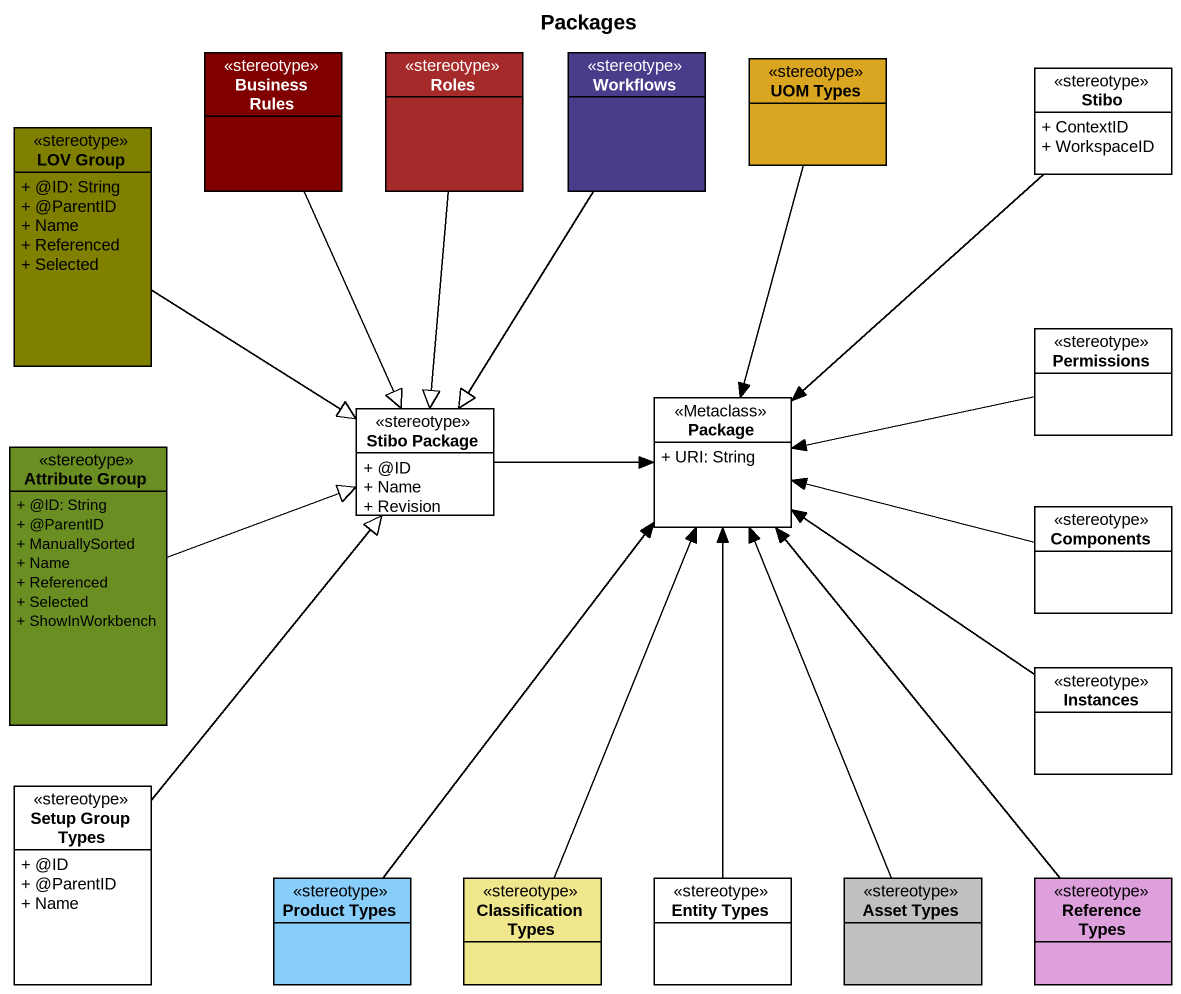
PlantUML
@startuml
title Packages
hide circle
hide empty members
skinparam classAttributeIconSize 0
class "Business Rules" as Business_Rules <<stereotype>> #800000
class Roles <<stereotype>> #A52A2A
class Workflows <<stereotype>> #483D8B
class "UOM Types" as UOM_Types <<stereotype>> #DAA520
class Stibo <<stereotype>> {
  + ContextID
  + WorkspaceID
}
class "LOV Group" as LOV_Group <<stereotype>> #808000 {
  + @ID: String
  + @ParentID
  + Name
  + Referenced
  + Selected
}
class Permissions <<stereotype>>
class "Stibo Package" as Stibo_Package <<stereotype>> {
  + @ID
  + Name
  + Revision
}
class "Package" as Package_ <<Metaclass>> {
  + URI: String
}
class "Attribute Group" as Attribute_Group <<stereotype>> #6B8E23 {
  + @ID: String
  + @ParentID
  + ManuallySorted
  + Name
  + Referenced
  + Selected
  + ShowInWorkbench
}
class Components <<stereotype>>
class Instances <<stereotype>>
class "Setup Group Types" as Setup_Group_Types <<stereotype>> {
  + @ID
  + @ParentID
  + Name
}
class "Product Types" as Product_Types <<stereotype>> #87CEFA
class "Classification Types" as Classification_Types <<stereotype>> #F0E68C
class "Entity Types" as Entity_Types <<stereotype>> #FFFFFF
class "Asset Types" as Asset_Types <<stereotype>> #C0C0C0
class "Reference Types" as Reference_Types <<stereotype>> #DDA0DD
Business_Rules --|> Stibo_Package
Roles --|> Stibo_Package
Workflows --|> Stibo_Package
UOM_Types --> Package_
Stibo --> Package_
LOV_Group --|> Stibo_Package
Permissions -left-> Package_
Stibo_Package -right-> Package_
Attribute_Group -right-|> Stibo_Package
Components -left-> Package_
Instances -up-> Package_
Setup_Group_Types -up-|> Stibo_Package
Product_Types -up-> Package_
Classification_Types -up-> Package_
Entity_Types -up-> Package_
Asset_Types -up-> Package_
Reference_Types -up-> Package_
@enduml
